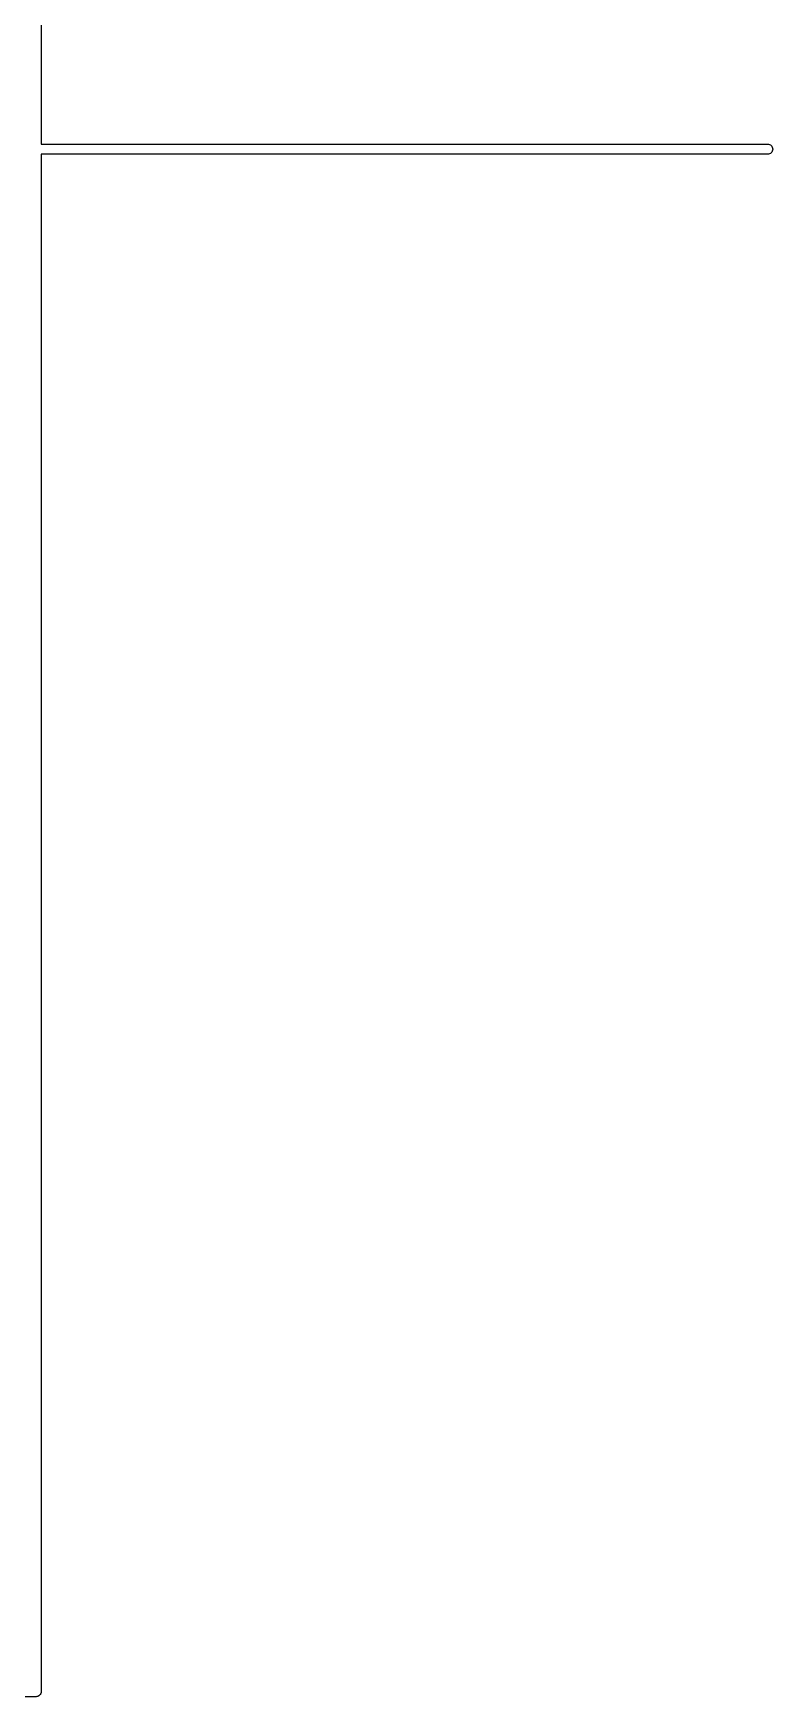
# Model space of a CAD drawing. Extents: x 0 to 214, y -130 to 23.
# Drawn here: x 199.87 to 214.25, y -70.04 to -37.68 of the extents above; entities that cross this region are included whole.
import ezdxf

# ---------------------------------------------------------------- set-up
doc = ezdxf.new("R2010")
doc.units = 0
doc.layers.add('BLACK', color=7, linetype='CONTINUOUS')

msp = doc.modelspace()

# ---------------------------------------------------------------- linework, layer by layer
at = {"layer": 'BLACK', "linetype": 'CONTINUOUS'}
for p, q in [((200.025, -10.039), (200.025, -39.839)), ((200.025, -39.839), (214.158, -39.839)), ((214.158, -40.039), (200.025, -40.039)), ((200.025, -40.039), (200.025, -69.9341)), ((214.158, -39.839), (214.173, -39.8405)), ((214.173, -40.0376), (214.158, -40.039)), ((214.173, -39.8405), (214.192, -39.8462)), ((214.192, -40.0318), (214.173, -40.0376)), ((214.192, -39.8462), (214.209, -39.8555)), ((214.209, -40.0226), (214.192, -40.0318)), ((214.209, -39.8555), (214.225, -39.868)), ((214.225, -40.0101), (214.209, -40.0226)), ((214.225, -39.868), (214.237, -39.8832)), ((214.237, -39.9948), (214.225, -40.0101)), ((214.237, -39.8832), (214.246, -39.9005)), ((214.246, -39.9775), (214.237, -39.9948)), ((214.246, -39.9005), (214.252, -39.9194)), ((214.252, -39.9586), (214.246, -39.9775)), ((214.252, -39.9194), (214.254, -39.939)), ((214.254, -39.939), (214.252, -39.9586)), ((199.92, -70.039), (-0.0701, -70.039)), ((199.925, -70.0395), (199.92, -70.039)), ((199.93, -70.039), (199.925, -70.0395)), ((199.945, -70.0376), (199.93, -70.039)), ((199.963, -70.0318), (199.945, -70.0376)), ((199.981, -70.0226), (199.963, -70.0318)), ((199.996, -70.0101), (199.981, -70.0226)), ((200.009, -69.9948), (199.996, -70.0101)), ((200.018, -69.9775), (200.009, -69.9948)), ((200.024, -69.9586), (200.018, -69.9775)), ((200.025, -69.939), (200.024, -69.9586)), ((200.025, -69.9341), (200.025, -69.939))]:
    msp.add_line(p, q, dxfattribs=at)

doc.saveas('drawing.dxf')
